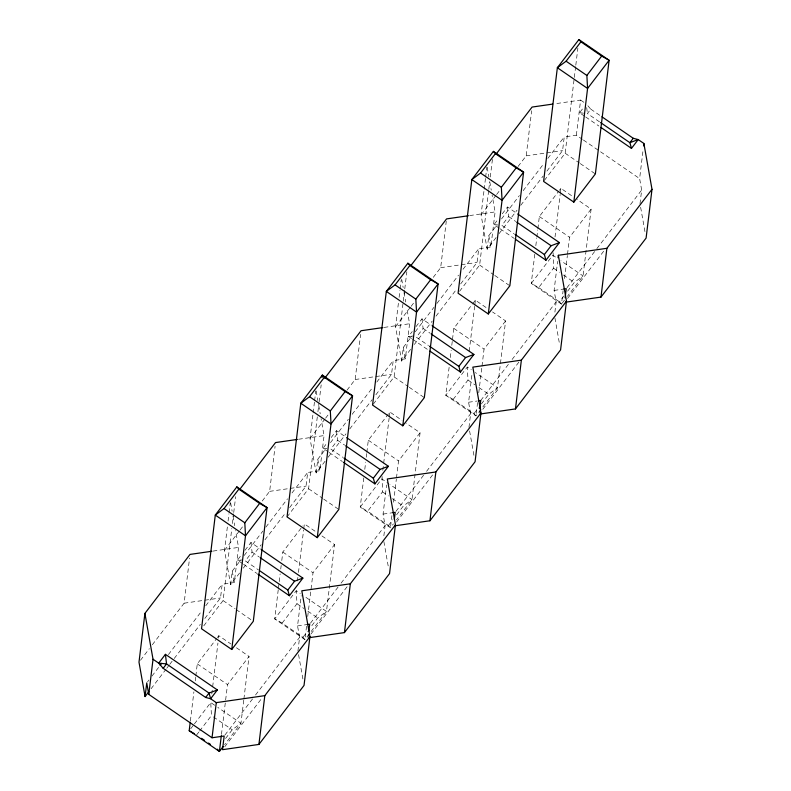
<?xml version="1.0" encoding="UTF-8"?>
<svg xmlns="http://www.w3.org/2000/svg" width="791" height="791" viewBox="0 0 791 791"><rect width="100%" height="100%" fill="white"/><g stroke="black" fill="none" stroke-linecap="round" stroke-linejoin="round"><path stroke-width="0.59" stroke-dasharray="3.96 2.97" d="M152.317 644.784L184.115 603.197L189.573 558.07M190.374 721.006L193.904 691.838M195.229 680.903L195.664 677.254M195.812 676.038L197.285 663.886L216.605 638.624M239.574 573.02L230.616 584.747L224.515 550.358L227.472 525.966M228.065 521.091L228.945 513.764M229.093 512.548L230.27 502.789M204.829 618.463L220.511 597.956L222.162 584.292L234.294 582.542L238.546 547.412L235.55 530.524M211.77 694.043L212.512 687.962M212.66 686.746L217.95 642.994M218.543 638.139L218.83 635.707L230.923 643.993M203.762 625.839L223.082 600.577L231.812 528.457M232.406 523.563L233.592 513.784M233.731 512.568L235.659 496.669M230.616 584.747L232.267 571.082L241.225 559.366M221.47 734.434L227.501 684.601L249.046 656.421L235.955 647.443M243.757 700.183L240.958 723.271L224.614 744.647M243.895 698.967L249.046 656.421M262.236 501.029L269.632 491.359L275.09 446.233M278.244 589.72L274.714 618.888L304.93 639.612L326.475 611.433L334.563 544.594L321.472 535.606M278.392 588.504L280.152 573.92M280.746 569.065L281.181 565.417M281.774 560.552L282.802 552.049L302.864 525.807M325.091 461.193L316.133 472.909L310.032 438.521L312.989 414.128M313.137 412.912L314.462 401.937M314.61 400.711L315.787 390.952M289.605 507.595L306.028 486.119L307.679 472.454L319.811 470.704L324.063 435.584L321.067 418.686M297.436 580.99L297.881 577.341M298.464 572.486L303.615 529.94M303.764 528.734L304.347 523.869L316.44 532.155M287.054 516.918L308.599 488.739L317.329 416.62M317.923 411.725L318.961 403.173M319.109 401.947L321.176 384.841M297.93 651.052L299.581 637.388L297.554 625.928L301.223 595.643M316.133 472.909L317.784 459.245L325.991 448.507M306.542 626.245L304.93 639.612L302.923 637.338L282.15 623.09L274.714 618.888L296.259 590.709L300.293 593.477M307.719 616.525L313.018 572.773L334.563 544.594M308.035 637.843L308.45 634.431M347.012 390.161L355.149 379.522L360.617 334.395M363.761 477.893L360.231 507.061L390.447 527.775L393.414 523.889M364.789 469.379L365.669 462.092M366.263 457.228L366.708 453.579M366.846 452.363L368.319 440.211L389.864 412.032L401.957 420.318M410.608 349.355L401.65 361.072L395.549 326.693L398.506 302.291M399.099 297.416L399.979 290.099M400.127 288.873L401.166 280.34M375.863 394.788L391.545 374.281L393.196 360.617L405.328 358.867L409.58 323.746L406.801 308.065M382.073 476.449L382.488 491.883L367.667 511.253L360.231 507.061L381.776 478.881L388.826 483.716M382.804 470.368L383.546 464.297M383.694 463.081L389.132 418.113M389.281 416.897L389.864 412.032M373.312 404.112L394.116 376.902L403.143 302.34M403.291 301.114L404.626 290.119M404.774 288.893L406.841 271.778M383.862 535.804L385.108 525.55L383.071 514.091L386.591 485.021M401.65 361.072L403.301 347.407L412.259 335.691M391.911 515.623L390.447 527.775L388.44 525.501L367.667 511.253M393.532 502.255L396.331 479.168M396.479 477.952L398.535 460.935L420.08 432.756L405.981 423.086M420.08 432.756L411.992 499.596L396.39 520.003M433.27 277.364L440.666 267.684L446.272 221.342M449.13 367.271L445.748 395.223L475.964 415.937L497.509 387.768L505.597 320.919L492.506 311.941M450.306 357.542L451.186 350.255M451.78 345.39L452.363 340.525M452.511 339.309L453.836 328.374L472.415 304.08M496.125 237.518L487.167 249.234L481.066 214.855L484.023 190.453M484.171 189.237L485.496 178.262M485.644 177.046L486.831 167.287M460.639 283.929L477.062 262.444L478.713 248.779L490.845 247.039L495.097 211.909L492.101 195.021M469.211 351.244L474.649 306.275M474.798 305.059L475.381 300.194L487.474 308.48M459.571 291.306L479.633 265.064L488.66 190.502M488.808 189.276L489.698 181.95M490.291 177.055L492.506 158.724M468.964 427.377L470.625 413.723L468.588 402.253L472.108 373.184M487.167 249.234L488.818 235.58L497.035 224.832M477.576 402.57L475.964 415.937L473.957 413.663L453.184 399.415L445.748 395.223L467.293 367.044L471.327 369.802M478.753 392.85L481.848 367.331M481.996 366.114L484.052 349.098L505.597 320.919M479.208 413.031L479.484 410.756M518.046 166.496L526.183 155.857L531.651 110.72M534.795 254.218L531.265 283.386L561.481 304.11L563.093 290.742M535.823 245.704L536.703 238.417M536.852 237.201L537.742 229.904M537.88 228.698L539.353 216.536L558.673 191.274M546.897 171.113L562.579 150.606L564.23 136.952L576.362 135.202L582.394 139.335M553.107 252.774L553.522 268.208L538.701 287.578L531.265 283.386L552.81 255.206L556.844 257.965M555.015 236.974L560.166 194.438M560.315 193.222L560.898 188.357L572.991 196.652M544.346 180.437L565.15 153.236L574.177 78.665M574.325 77.449L575.66 66.444M575.808 65.218L577.875 48.103M554.896 312.129L556.142 301.885L554.105 290.426L557.625 261.346M576.362 135.202L580.614 100.071L555.144 103.74M564.566 278.58L567.365 255.493M567.513 254.277L569.569 237.26L591.114 209.081L577.015 199.411M591.114 209.081L583.026 275.93L567.424 296.328M639.998 203.712L641.659 190.048L639.622 178.588L643.142 149.519M140.482 660.258L149.351 648.66M224.515 550.358L239.307 531.018M240.049 530.049L243.005 526.183M310.032 438.521L324.824 419.181M325.566 418.212L329.264 413.377M395.549 326.693L410.341 307.343M411.083 306.374L414.039 302.508M481.066 214.855L495.858 195.506M496.6 194.537L500.298 189.702M242.57 563.597L237.478 560.107L241.215 555.213M244.963 550.318L250.945 542.497L260.11 548.776M328.087 451.76L322.995 448.27L327.484 442.396M331.221 437.512L336.462 430.66L345.627 436.948M411.567 338.528L408.512 336.432L412.249 331.548M415.997 326.653L421.979 318.822L431.144 325.111M499.121 228.095L494.029 224.595L498.518 218.731M502.255 213.837L507.496 206.985L516.661 213.273M584.638 116.257L579.546 112.767L583.283 107.873M147.492 681.941L148.985 679.993M151.971 676.087L159.446 666.319M168.404 654.602L202.002 610.652M205.739 605.777L222.162 584.292M244.211 555.46L262.879 531.048M265.865 527.142L287.519 498.824M291.998 492.961L307.679 472.454M330.48 442.644L348.396 419.21M352.133 414.326L373.036 386.987M376.773 382.102L393.196 360.617M415.245 331.785L433.913 307.373M436.899 303.467L458.553 275.149M463.032 269.286L478.713 248.779M501.514 218.978L519.43 195.535M523.167 190.651L544.07 163.312M547.807 158.427L564.23 136.952M250.945 542.497L252.062 552.088L245.329 560.888L258.479 569.915M336.462 430.66L337.579 440.251L330.846 449.061L342.987 457.386M421.979 318.822L423.096 328.413L416.363 337.223L428.504 345.548M507.496 206.985L508.613 216.576L501.88 225.386L514.021 233.711M599.538 121.873L587.397 113.548L590.768 109.148L587.031 104.817M151.071 688.763L166.001 669.235M166.753 668.257L168.987 665.33M169.739 664.351L173.466 659.476M174.218 658.498L200.35 624.317M243.302 568.146L261.228 544.702M264.955 539.828L285.867 512.479M328.077 457.287L345.993 433.844M349.731 428.969L372.136 399.673M414.336 344.471L432.262 321.037M435.989 316.153L456.901 288.814M499.111 233.612L517.027 210.179M520.765 205.294L543.17 175.998M217.347 637.645L218.83 635.707M473.156 303.111L475.381 300.194M559.415 190.305L560.898 188.357M190.68 728.788L193.657 724.902M194.398 723.923L210.742 702.546L216.783 706.689M196.633 734.928L198.857 732.021M199.599 731.052L211.454 715.548L210.742 702.546M282.15 623.09L296.971 603.721L296.259 590.709M453.184 399.415L468.005 380.046L467.293 367.044M224.921 735.037L252.547 698.908M255.533 695.002L299.581 637.388M310.438 623.209L338.064 587.07M341.05 583.165L385.108 525.55M395.955 511.372L423.58 475.243M426.567 471.337L470.625 413.723M480.72 400.513L509.097 363.405M512.084 359.5L556.142 301.885M566.989 287.697L596.107 249.61M596.849 248.641L641.659 190.048M225.554 738.517L232.218 729.796L240.958 723.271L217.792 707.381M302.923 637.338L307.373 631.525M311.812 625.711L317.735 617.959L326.475 611.433L304.317 596.236M388.44 525.501L392.89 519.687M396.588 514.842L403.252 506.121L411.992 499.596L389.834 484.399M473.957 413.663L478.407 407.849M481.363 403.974L488.769 394.294L497.509 387.768L475.351 372.571M561.481 304.11L559.474 301.826L563.924 296.012M567.622 291.177L574.286 282.456L583.026 275.93L560.868 260.733M562.223 303.131L564.448 300.224M224.753 746.753L262.088 697.919M311.021 633.937L347.605 586.091M396.538 522.1L433.873 473.275M482.797 409.283L519.39 361.438M567.572 298.425L604.156 250.579M526.183 155.857L545.592 153.059M546.808 152.881L562.579 150.606M469.627 215.577L495.097 211.909M440.666 267.684L477.062 262.444M554.105 290.426L563.815 289.022M384.11 327.415L409.58 323.746M355.149 379.522L374.558 376.724M375.774 376.556L391.545 374.281M468.588 402.253L477.082 401.037M298.583 439.252L324.063 435.584M269.632 491.359L306.028 486.119M383.071 514.091L392.781 512.697M213.066 551.09L238.546 547.412M184.115 603.197L203.524 600.399M204.74 600.221L220.511 597.956M297.554 625.928L307.264 624.534M579.546 112.767L585.152 113.321M494.029 224.595L499.635 225.158M408.512 336.432L414.118 336.996M322.995 448.27L328.601 448.833M237.478 560.107L243.084 560.671M580.614 100.071L584.391 102.662M590.768 109.148L600.883 116.089M585.656 116.949L598.896 126.036M583.392 140.017L639.622 178.588M565.15 153.236L579.249 162.906M580.258 163.589L595.366 173.951M539.353 216.536L569.569 237.26M508.613 216.576L515.692 221.44M500.139 228.787L514.397 238.566M553.522 268.208L559.455 272.282M563.41 274.991L574.286 282.456M538.701 287.578L559.474 301.826M479.633 265.064L493.732 274.734M494.741 275.426L509.849 285.788M453.836 328.374L484.052 349.098M423.096 328.413L430.175 333.268M412.586 339.23L427.862 349.701M468.005 380.046L474.926 384.792M478.881 387.511L488.769 394.294M394.116 376.902L408.215 386.572M409.224 387.264L424.332 397.626M368.319 440.211L398.535 460.935M337.579 440.251L344.658 445.106M329.105 452.462L342.345 461.539M382.488 491.883L388.421 495.947M392.376 498.666L403.252 506.121M308.599 488.739L322.698 498.409M323.707 499.101L338.815 509.463M282.802 552.049L313.018 572.773M252.062 552.088L259.141 556.943M243.588 564.299L256.828 573.376M296.971 603.721L303.892 608.467M307.847 611.176L317.735 617.959M223.082 600.577L235.174 608.862M236.173 609.554L251.281 619.917M197.285 663.886L227.501 684.601M213.432 716.913L232.218 729.796M640.631 207.262L645.041 232.159M554.906 317.913L559.741 345.183M487.187 167.267L488.897 176.917M489.758 181.752L491.251 190.196M488.818 235.58L490.845 247.039M469.597 430.937L474.007 455.834M401.67 279.104L403.163 287.548M404.023 292.373L405.734 302.024M403.301 347.407L405.328 358.867M383.872 541.588L388.49 567.671M316.153 390.942L317.863 400.592M318.724 405.417L320.217 413.861M317.784 459.245L319.811 470.704M298.563 654.612L303.19 680.695M230.636 502.779L232.129 511.223M232.989 516.048L234.7 525.699M232.267 571.082L234.294 582.542M586.704 107.556L587.397 113.548"/><path stroke-width="1.19" d="M211.859 551.258L190.018 554.412L144.901 613.411L138.998 662.196L145.089 696.574L148.827 691.7M145.089 696.574L146.75 682.92L148.777 694.379L212.037 737.766L224.169 736.016L222.518 749.68L258.914 744.43L304.031 685.431L309.934 636.646L301.806 590.798L350.334 583.807L395.451 524.809L387.323 478.97L435.851 471.97L480.968 412.971L472.84 367.133L521.368 360.142L566.485 301.134L558.357 255.295L606.885 248.305L652.002 189.306L643.874 143.458L638.208 139.572L633.255 138.287L601.892 116.781M148.777 694.379L153.029 659.249L144.901 613.411M223.121 746.595L219.414 751.45L189.197 730.726L190.226 722.223M212.037 737.766L216.289 702.635L210.624 698.75L205.67 697.464L163.183 668.326L158.694 663.135L153.029 659.249M221.322 735.65L219.414 751.45L217.406 749.176M231.753 649.48L245.507 535.794L244.805 522.792L259.616 503.422L267.051 507.614L253.298 621.301L231.753 649.48L201.537 628.756L215.29 515.07L236.845 486.89L267.051 507.614L245.507 535.794L215.29 515.07L224.031 508.544L238.842 489.174L236.845 486.89M258.914 744.43L264.817 695.645L309.934 636.646M322.066 377.505L322.362 375.063L352.568 395.777L338.815 509.463L317.27 537.643L287.054 516.918L300.807 403.232L322.362 375.063L324.359 377.337L345.133 391.585L352.568 395.777L331.024 423.956L317.27 537.643M308.856 631.01L309.686 624.178L307.264 624.534M309.251 637.665L344.431 632.602L350.334 583.807M402.787 425.805L416.541 312.119L415.839 299.117L430.65 279.747L438.085 283.939L424.332 397.626L402.787 425.805L372.571 405.081L386.324 291.404L407.879 263.225L438.085 283.939L416.541 312.119L386.324 291.404L395.065 284.879L409.876 265.499L407.879 263.225M394.373 519.173L395.203 512.341L392.781 512.697M395.451 524.809L389.548 573.594L344.431 632.602M394.768 525.827L429.948 520.765L435.851 471.97M488.304 313.968L502.058 200.291L501.356 187.279L516.167 167.91L523.602 172.112L509.849 285.788L488.304 313.968L458.088 293.243L471.841 179.567L493.396 151.388L523.602 172.112L502.058 200.291L471.841 179.567L480.582 173.041L495.393 153.662L493.396 151.388M479.761 408.482L480.72 400.513L478.298 400.859M480.968 412.971L475.065 461.766L429.948 520.765M480.285 414L515.465 408.927L521.368 360.142M558.06 257.718L558.357 255.295M573.821 202.13L587.575 88.454L586.873 75.452L601.684 56.072L609.119 60.274L595.366 173.951L573.821 202.13L543.605 181.416L557.358 67.729L578.913 39.55L609.119 60.274L587.575 88.454L557.358 67.729L566.099 61.204L580.91 41.824L578.913 39.55M565.14 297.782L566.237 288.675L563.815 289.022M566.485 301.134L560.582 349.929L515.465 408.927M565.802 302.162L600.982 297.09L606.885 248.305M643.577 145.88L643.874 143.458M652.002 189.306L646.099 238.091L600.982 297.09M345.133 391.585L330.322 410.954L331.024 423.956L300.807 403.232L309.548 396.706L324.359 377.337M240.039 488.996L275.535 442.574L297.376 439.42M324.814 378.128L361.052 330.737L382.893 327.593M411.073 265.321L446.569 218.899L468.41 215.755M496.59 153.494L532.086 107.062L552.711 104.096M165.428 654.335L158.694 663.135L166.545 663.926L209.032 693.064L210.624 698.75L217.357 689.95L165.428 654.335L166.545 663.926L163.183 668.326M160.187 665.34L161.68 663.392M205.67 697.464L209.032 693.064L217.357 689.95M302.874 578.112L289.407 595.722L287.815 590.037L294.549 581.227L302.874 578.112L261.129 549.478M388.391 466.275L374.924 483.884L373.332 478.199L380.066 469.389L388.391 466.275L346.646 437.641M473.908 354.437L460.441 372.047L458.849 366.362L465.583 357.552L473.908 354.437L432.163 325.803M559.425 242.6L545.958 260.219L544.366 254.524L551.1 245.724L559.425 242.6L517.68 213.975M633.255 138.287L629.883 142.687L631.475 148.382L638.208 139.572L629.883 142.687L600.547 122.565M216.289 702.635L264.817 695.645M189.197 730.726L194.507 733.722M580.91 41.824L601.684 56.072M566.099 61.204L586.873 75.452M600.933 127.43L631.475 148.382M495.393 153.662L516.167 167.91M480.582 173.041L501.356 187.279M516.711 222.133L551.1 245.724M515.03 234.403L544.366 254.524M515.416 239.268L545.958 260.219M409.876 265.499L430.65 279.747M395.065 284.879L415.839 299.117M431.194 333.97L465.583 357.552M429.513 346.24L458.849 366.362M429.899 351.095L460.441 372.047M309.548 396.706L330.322 410.954M345.677 445.798L380.066 469.389M343.996 458.078L373.332 478.199M343.363 462.241L374.924 483.884M238.842 489.174L259.616 503.422M224.031 508.544L244.805 522.792M260.16 557.635L294.549 581.227M259.488 570.608L287.815 590.037M257.846 574.078L289.407 595.722M201.576 738.319L204.553 740.356M208.508 743.065L210.485 744.42"/></g></svg>
